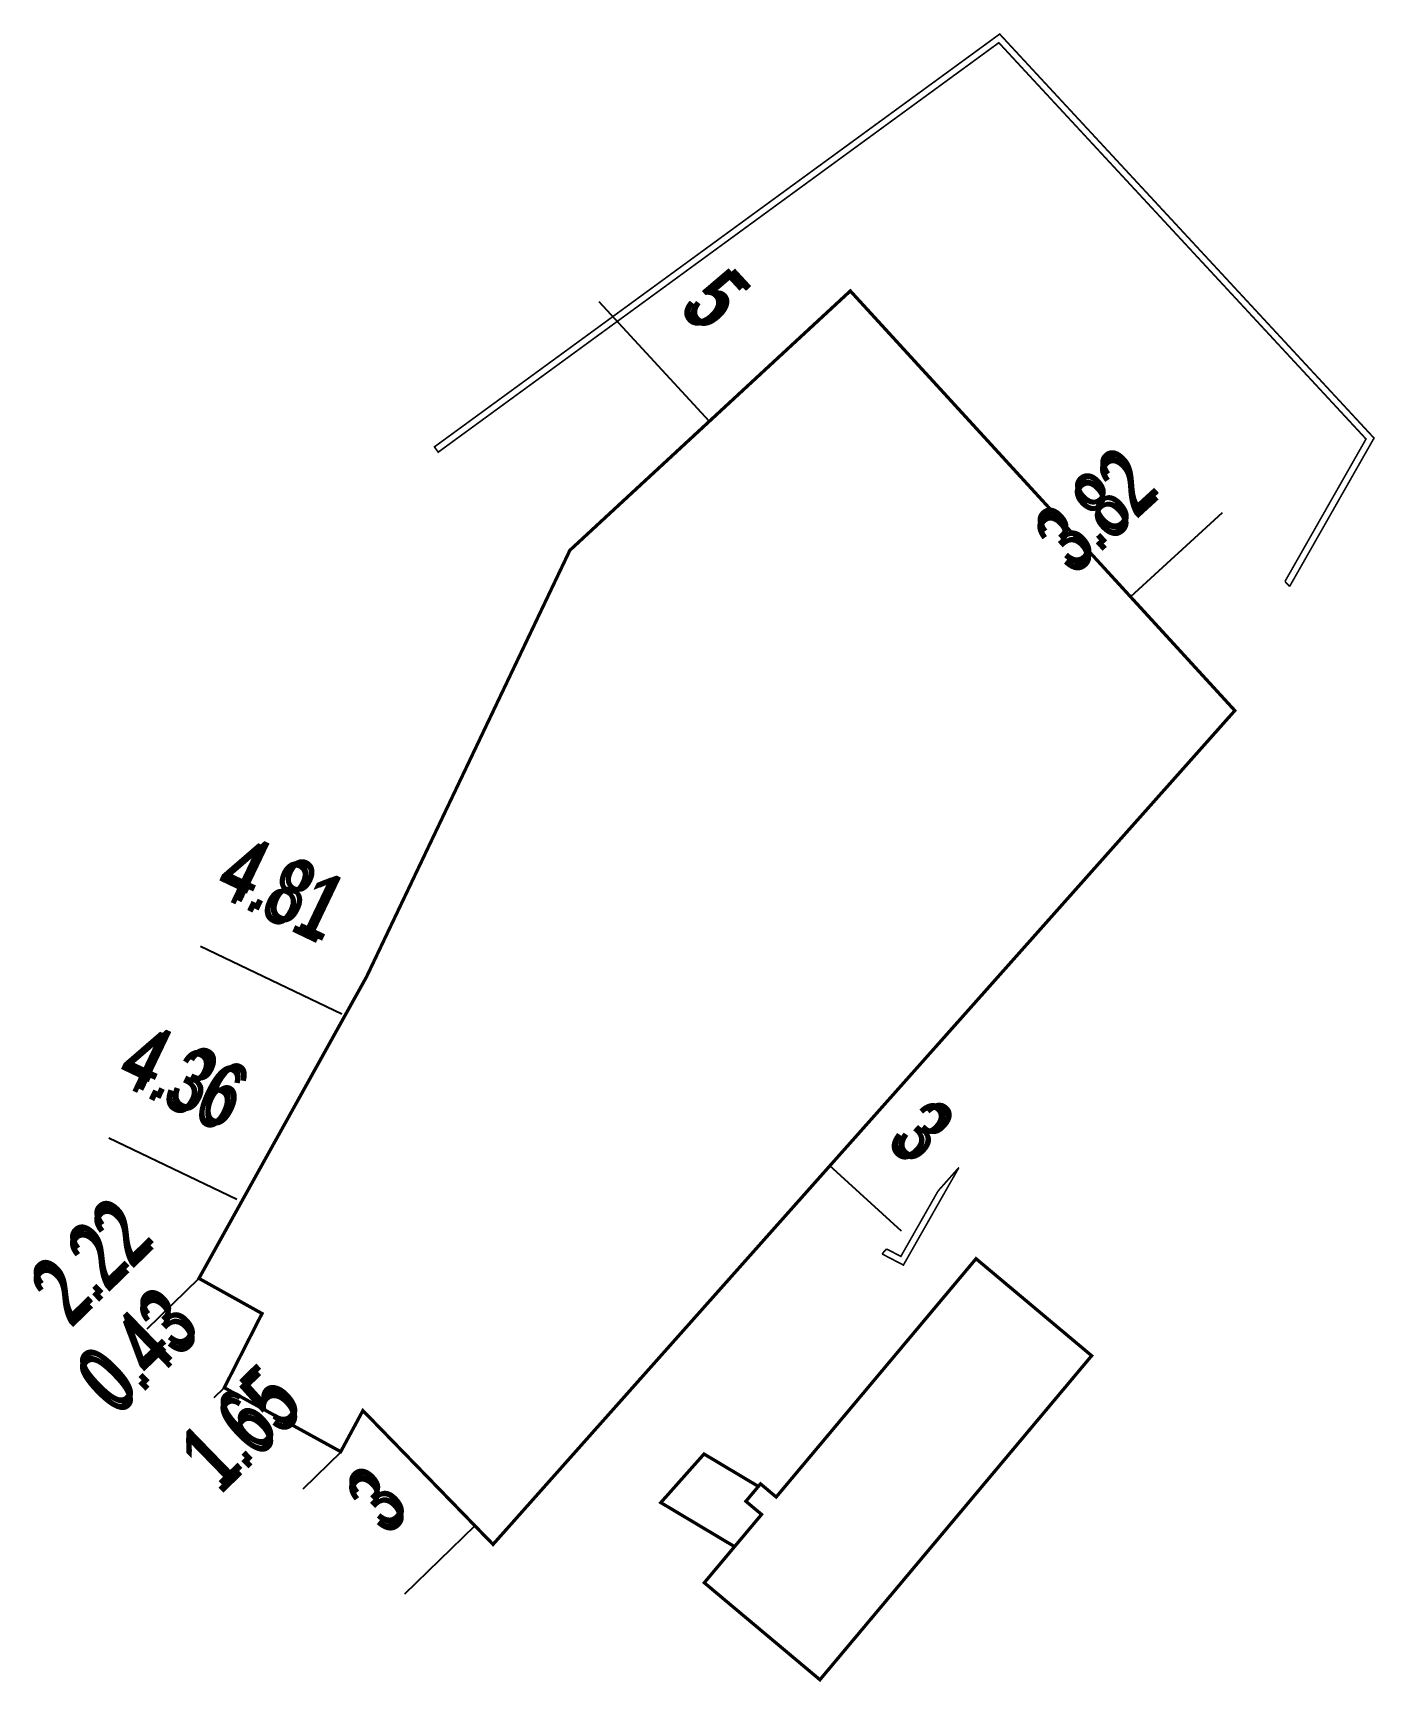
# Model space of a CAD drawing. Extents: x 185982.8 to 186024, y 655789.2 to 655839.9.
import ezdxf

# ---------------------------------------------------------------- set-up
doc = ezdxf.new("R2010")
doc.units = 0
doc.linetypes.add('KB', pattern=[11, 7, -1.5, 1, -1.5])
for name, color, linetype in [('dim', 4, 'Continuous'), ('HEB_ENTITY', 3, 'Continuous'), ('LIDEM', 50, 'Continuous'), ('LIKB', 242, 'KB')]:
    doc.layers.add(name, color=color, linetype=linetype)
doc.styles.add('hebtxt', font='hebtxt.shx')

# ---------------------------------------------------------------- blocks, each defined once
blk = doc.blocks.new('HEB_ENTITY', base_point=(239887.559527, 732905.39089))
at = {"layer": 'HEB_ENTITY', "style": 'hebtxt', "width": 0.7, "flags": 1}
for tag in ['YBASE', 'TAG', 'XBASE', 'PROMPT', 'HEIGHT', 'WIDTH', 'BLKNAME', 'BLKNUM']:
    blk.add_attdef(tag, (239887.559527, 732905.39089), '', height=1, dxfattribs=at)
at = {"layer": 'HEB_ENTITY', "style": 'hebtxt', "width": 0.7}
blk.add_attdef('VAL', (239887.559527, 732905.39089), '', height=1, dxfattribs=at)
blk = doc.blocks.new('dim', base_point=(239887.559527, 732905.39089))
at = {"layer": 'dim', "style": 'hebtxt', "width": 0.7}
blk.add_attdef('NUMBER', (239887.559527, 732905.39089), '', height=1, dxfattribs=at)

msp = doc.modelspace()

# ---------------------------------------------------------------- linework, layer by layer
at = {"layer": 'dim'}
for points in [[(186000.173, 655831.628), (186003.565, 655827.95)], [(186000.173, 655831.628), (186003.565, 655827.95)], [(186019.34, 655825.131), (186016.525, 655822.549)], [(185987.926, 655811.81), (185992.269, 655809.734)], [(185985.109, 655805.917), (185989.044, 655804.036)], [(186009.486, 655803.055), (186007.265, 655805.072)], [(185986.29, 655800.054), (185987.88, 655801.6)], [(185988.349, 655797.937), (185988.66, 655798.24)], [(185991.081, 655795.128), (185992.264, 655796.278)], [(185994.215, 655791.904), (185996.366, 655793.996)]]:
    msp.add_lwpolyline(points, dxfattribs=at)
at = {"layer": 'LIDEM', "const_width": 0.05, "elevation": 0.05}
for points in [[(186021.414, 655822.869), (186024.01, 655827.43), (186012.5, 655839.85), (185995.12, 655827.16), (185995.238, 655826.998), (186012.474, 655839.584), (186023.764, 655827.402), (186021.272, 655823.024)], [(186008.884, 655802.352), (186009.54, 655802.01), (186011.247, 655805.008)], [(186010.608, 655804.29), (186009.462, 655802.276), (186009.021, 655802.506)]]:
    msp.add_lwpolyline(points, dxfattribs=at)
at = {"layer": 'LIDEM'}
for points, const_width in [([(186021.272, 655823.024), (186021.414, 655822.869)], 0.05), ([(186010.608, 655804.29), (186011.247, 655805.008)], 0.05), ([(186008.884, 655802.352), (186009.021, 655802.506)], 0.05), ([(186004.349, 655793.355), (186002.081, 655794.708), (186003.41, 655796.202), (186005.081, 655795.205)], 0.1)]:
    msp.add_lwpolyline(points, dxfattribs=dict(at, const_width=const_width))
at = {"layer": 'LIDEM', "const_width": 0.1}
msp.add_lwpolyline([(186005.629, 655794.88), (186011.773, 655802.205), (186015.328, 655799.223), (186006.973, 655789.263), (186003.418, 655792.245), (186005.179, 655794.344), (186004.697, 655794.748), (186005.147, 655795.284)], close=True, dxfattribs=at)
at = {"layer": 'LIKB', "ltscale": 0.2, "const_width": 0.1}
msp.add_lwpolyline([(185988.66, 655798.24), (185992.24, 655796.273), (185992.922, 655797.537), (185996.923, 655793.423), (186019.73, 655819.054), (186007.908, 655831.954), (185999.285, 655823.981), (185993.036, 655810.876), (185987.88, 655801.6), (185989.82, 655800.52), (185988.66, 655798.24)], dxfattribs=at)

# ---------------------------------------------------------------- block references
at = {"layer": 'dim', "linetype": 'ByBlock'}
ref = msp.add_blockref('dim', (186002.588, 655831.406), dxfattribs=dict(at, xscale=2, yscale=2, zscale=2, rotation=312.6897492823919))
ref.add_attrib('NUMBER', '5', (186002.588, 655831.406), dxfattribs={"layer": '0', "height": 2, "rotation": 312.6897, "style": 'hebtxt', "width": 0.7})
ref = msp.add_blockref('dim', (186014.771, 655823.146), dxfattribs=dict(at, xscale=2, yscale=2, zscale=2, rotation=42.51744717338021))
ref.add_attrib('NUMBER', '3.82', (186014.771, 655823.146), dxfattribs={"layer": '0', "height": 2, "rotation": 402.5174, "style": 'hebtxt', "width": 0.7})
ref = msp.add_blockref('dim', (185988.272, 655813.446), dxfattribs=dict(at, xscale=2, yscale=2, zscale=2, rotation=334.4542570406031))
ref.add_attrib('NUMBER', '4.81', (185988.272, 655813.446), dxfattribs={"layer": '0', "height": 2, "rotation": 334.4543, "style": 'hebtxt', "width": 0.7})
ref = msp.add_blockref('dim', (185985.251, 655807.65), dxfattribs=dict(at, xscale=2, yscale=2, zscale=2, rotation=334.4589395321544))
ref.add_attrib('NUMBER', '4.36', (185985.251, 655807.65), dxfattribs={"layer": '0', "height": 2, "rotation": 334.4589, "style": 'hebtxt', "width": 0.7})
ref = msp.add_blockref('dim', (186008.95, 655805.737), dxfattribs=dict(at, xscale=2, yscale=2, zscale=2, rotation=317.7548325545316))
ref.add_attrib('NUMBER', '3', (186008.95, 655805.737), dxfattribs={"layer": '0', "height": 2, "rotation": 317.7548, "style": 'hebtxt', "width": 0.7})
ref = msp.add_blockref('dim', (185983.945, 655800.04), dxfattribs=dict(at, xscale=2, yscale=2, zscale=2, rotation=44.19900743894192))
ref.add_attrib('NUMBER', '2.22', (185983.945, 655800.04), dxfattribs={"layer": '0', "height": 2, "rotation": 44.199, "style": 'hebtxt', "width": 0.7})
ref = msp.add_blockref('dim', (185985.364, 655797.302), dxfattribs=dict(at, xscale=2, yscale=2, zscale=2, rotation=44.19900743005113))
ref.add_attrib('NUMBER', '0.43', (185985.364, 655797.302), dxfattribs={"layer": '0', "height": 2, "rotation": 44.199, "style": 'hebtxt', "width": 0.7})
ref = msp.add_blockref('dim', (185988.532, 655794.916), dxfattribs=dict(at, xscale=2, yscale=2, zscale=2, rotation=44.1990074382765))
ref.add_attrib('NUMBER', '1.65', (185988.532, 655794.916), dxfattribs={"layer": '0', "height": 2, "rotation": 44.199, "style": 'hebtxt', "width": 0.7})
ref = msp.add_blockref('dim', (185993.656, 655793.627), dxfattribs=dict(at, xscale=2, yscale=2, zscale=2, rotation=44.19900743959192))
ref.add_attrib('NUMBER', '3', (185993.656, 655793.627), dxfattribs={"layer": '0', "height": 2, "rotation": 44.199, "style": 'hebtxt', "width": 0.7})
at = {"layer": 'HEB_ENTITY', "linetype": 'ByBlock'}
ref = msp.add_blockref('HEB_ENTITY', (186002.588, 655831.406), dxfattribs=dict(at, xscale=2, yscale=2, zscale=2, rotation=312.6897492823919))
ref.add_attrib('VAL', '5', (186002.788, 655831.398), dxfattribs={"layer": '0', "height": 2, "rotation": 312.6897, "style": 'hebtxt', "width": 0.7})
ref = msp.add_blockref('HEB_ENTITY', (186014.771, 655823.146), dxfattribs=dict(at, xscale=2, yscale=2, zscale=2, rotation=42.51744717338021))
ref.add_attrib('VAL', '3.82', (186014.779, 655823.345), dxfattribs={"layer": '0', "height": 2, "rotation": 402.5174, "style": 'hebtxt', "width": 0.7})
ref = msp.add_blockref('HEB_ENTITY', (185988.272, 655813.446), dxfattribs=dict(at, xscale=2, yscale=2, zscale=2, rotation=334.4542570406031))
ref.add_attrib('VAL', '4.81', (185988.461, 655813.512), dxfattribs={"layer": '0', "height": 2, "rotation": 334.4543, "style": 'hebtxt', "width": 0.7})
ref = msp.add_blockref('HEB_ENTITY', (185985.251, 655807.65), dxfattribs=dict(at, xscale=2, yscale=2, zscale=2, rotation=334.4589395321544))
ref.add_attrib('VAL', '4.36', (185985.44, 655807.717), dxfattribs={"layer": '0', "height": 2, "rotation": 334.4589, "style": 'hebtxt', "width": 0.7})
ref = msp.add_blockref('HEB_ENTITY', (186008.95, 655805.737), dxfattribs=dict(at, xscale=2, yscale=2, zscale=2, rotation=317.7548325545316))
ref.add_attrib('VAL', '3', (186009.15, 655805.747), dxfattribs={"layer": '0', "height": 2, "rotation": 317.7548, "style": 'hebtxt', "width": 0.7})
ref = msp.add_blockref('HEB_ENTITY', (185983.945, 655800.04), dxfattribs=dict(at, xscale=2, yscale=2, zscale=2, rotation=44.19900743894192))
ref.add_attrib('VAL', '2.22', (185983.948, 655800.24), dxfattribs={"layer": '0', "height": 2, "rotation": 44.199, "style": 'hebtxt', "width": 0.7})
ref = msp.add_blockref('HEB_ENTITY', (185985.364, 655797.302), dxfattribs=dict(at, xscale=2, yscale=2, zscale=2, rotation=44.19900743005113))
ref.add_attrib('VAL', '0.43', (185985.367, 655797.502), dxfattribs={"layer": '0', "height": 2, "rotation": 44.199, "style": 'hebtxt', "width": 0.7})
ref = msp.add_blockref('HEB_ENTITY', (185988.532, 655794.916), dxfattribs=dict(at, xscale=2, yscale=2, zscale=2, rotation=44.1990074382765))
ref.add_attrib('VAL', '1.65', (185988.535, 655795.116), dxfattribs={"layer": '0', "height": 2, "rotation": 44.199, "style": 'hebtxt', "width": 0.7})
ref = msp.add_blockref('HEB_ENTITY', (185993.656, 655793.627), dxfattribs=dict(at, xscale=2, yscale=2, zscale=2, rotation=44.19900743959192))
ref.add_attrib('VAL', '3', (185993.659, 655793.827), dxfattribs={"layer": '0', "height": 2, "rotation": 44.199, "style": 'hebtxt', "width": 0.7})

doc.saveas('drawing.dxf')
